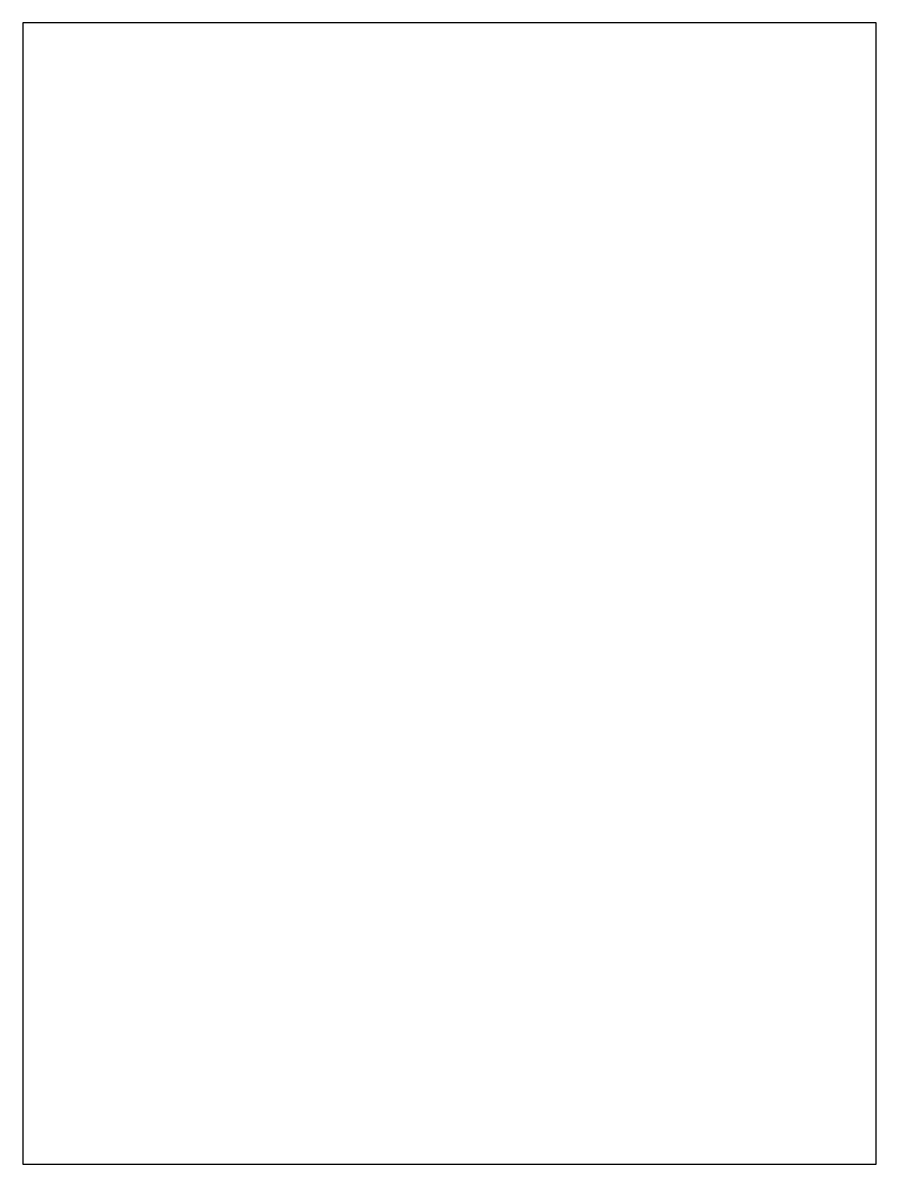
# Model space of a CAD drawing. Header units: millimetres. Extents: x -70 to 120, y 0 to 254.
import ezdxf

# ---------------------------------------------------------------- set-up
doc = ezdxf.new("R2010")
doc.units = ezdxf.units.MM
doc.layers.get('0').update_dxf_attribs({"color": 18, "lineweight": 25, "true_color": 0x000000})

msp = doc.modelspace()

# ---------------------------------------------------------------- linework, layer by layer
for p, q in [((120, 254), (-70, 254)), ((-70, 254), (-70, 0)), ((120, 0), (120, 254)), ((-70, 0), (120, 0))]:
    msp.add_line(p, q)

doc.saveas('drawing.dxf')
